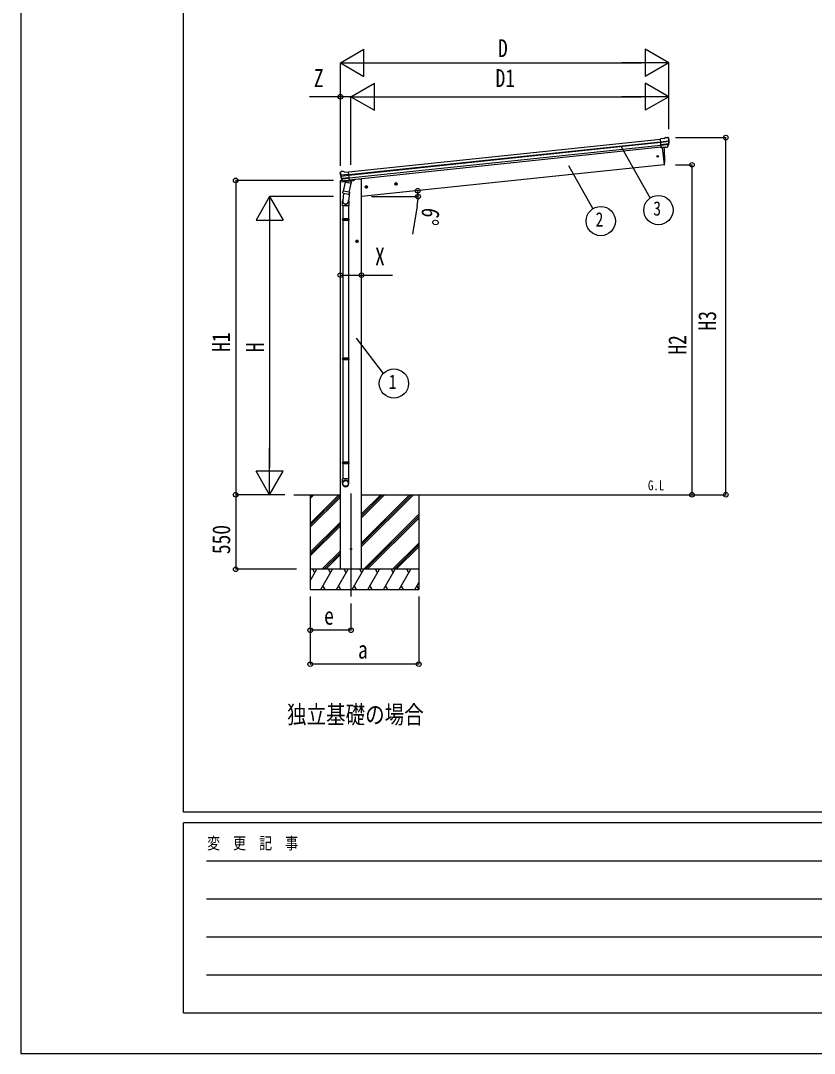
# Model space of a CAD drawing. Units: millimetres, scale not verified. Extents: x -16820 to 16820, y -11880 to 11880.
# Drawn here: x -16820 to -10968, y -11880 to -4260 of the extents above; entities that cross this region are included whole.
import ezdxf
from ezdxf.enums import TextEntityAlignment as Align

# ---------------------------------------------------------------- set-up
doc = ezdxf.new("R2010")
doc.units = ezdxf.units.MM
doc.header["$LTSCALE"] = 60
for name, color, linetype in [('0-2_USER1', 3, 'Continuous'), ('0-3_YKK_12', 2, 'Continuous'), ('0-4_YKK_13', 4, 'Continuous'), ('0-5_YKK_A1', 4, 'Continuous'), ('0-6_YKK_D', 6, 'Continuous'), ('0-7_YKK_ZWAK', 7, 'Continuous')]:
    doc.layers.add(name, color=color, linetype=linetype)
doc.styles.add('ＭＳ ゴシック', font='')
doc.styles.get('ＭＳ ゴシック').set_extended_font_data('MS Gothic')

msp = doc.modelspace()

# ---------------------------------------------------------------- linework, layer by layer
at = {"layer": '0-3_YKK_12'}
msp.add_line((-14384.43, -7749.18), (-14384.43, -8508.39), dxfattribs=at)
at = {"layer": '0-4_YKK_13'}
for p, q in [((-12076.54, -5129.93), (-12103.06, -5132.72)), ((-12096.28, -5197.27), (-12103.06, -5132.72)), ((-12100.9, -5153.25), (-12041.17, -5146.97)), ((-12040.69, -5152.84), (-12100.29, -5159.1)), ((-12041.52, -5169.59), (-12098.56, -5175.58)), ((-12042.91, -5174.25), (-12098.09, -5180.05)), ((-12051.47, -5190.83), (-12042.02, -5172.53)), ((-12050.42, -5191.26), (-12040.3, -5173)), ((-12050.22, -5121.13), (-12050.23, -5121.13)), ((-12046.56, -5122.22), (-12046.56, -5122.21)), ((-12046.56, -5122.22), (-12042.24, -5125.71)), ((-12042.24, -5125.71), (-12041.38, -5126.41)), ((-12039.99, -5130.11), (-12040.3, -5128.26)), ((-12052.92, -5192.48), (-12096.3, -5197.04)), ((-12096.28, -5197.27), (-12086.33, -5196.22)), ((-12089.4, -5196.55), (-12076.01, -5323.94)), ((-12086.33, -5196.22), (-12086.06, -5196.29)), ((-12086.06, -5196.29), (-12060.73, -5193.62)), ((-12060.73, -5193.62), (-12060.47, -5193.51)), ((-12060.47, -5193.51), (-12052.78, -5192.7)), ((-12076.01, -5323.94), (-12073.95, -5323.65)), ((-14464.71, -5384.96), (-14464.8, -5383.08)), ((-14463.43, -5380.19), (-14464.12, -5381.05)), ((-14459.93, -5375.87), (-14463.43, -5380.19)), ((-14400.32, -5394.92), (-14460.06, -5401.2)), ((-14459.93, -5375.87), (-14459.93, -5375.87)), ((-14459.31, -5407.04), (-14399.7, -5400.78)), ((-14456.57, -5374.05), (-14456.57, -5374.05)), ((-14429, -5377.18), (-14402.48, -5374.39)), ((-14395.69, -5438.95), (-14402.48, -5374.39)), ((-14464.42, -5443.55), (-14465.32, -5450.38)), ((-14465.32, -5450.38), (-14431.59, -5446.83)), ((-14444.91, -5439.19), (-14461.76, -5440.96)), ((-14441.8, -5442.6), (-14455.49, -5426.85)), ((-14455, -5423.26), (-14397.97, -5417.26)), ((-14440.86, -5441.96), (-14453.9, -5426.03)), ((-14452.68, -5427.53), (-14397.5, -5421.73)), ((-14428.36, -5451.89), (-14441.72, -5517.54)), ((-14431.49, -5442.71), (-14439.19, -5443.52)), ((-14439.09, -5443.28), (-14395.72, -5438.72)), ((-14438.34, -5443.52), (-14436.78, -5443.36)), ((-14436.78, -5443.36), (-14399.24, -5439.41)), ((-14434.99, -5443.82), (-14435.13, -5444.55)), ((-14434.52, -5445.68), (-14409.77, -5455.43)), ((-14431.22, -5442.77), (-14431.49, -5442.71)), ((-14405.89, -5440.11), (-14431.22, -5442.77)), ((-14383.48, -5461.02), (-14428.36, -5451.89)), ((-14426.18, -5448.97), (-14426.84, -5452.19)), ((-14405.38, -5440.44), (-14408.3, -5454.79)), ((-14405.64, -5439.99), (-14405.89, -5440.11)), ((-14395.69, -5438.95), (-14405.64, -5439.99)), ((-14399.24, -5439.41), (-14397.67, -5439.25)), ((-14396.84, -5526.67), (-14383.48, -5461.02)), ((-14395.86, -5437.36), (-14394.93, -5437.55)), ((-14394.93, -5437.55), (-14383.73, -5454.48)), ((-14391.57, -5442.63), (-14362.31, -5439.55)), ((-14383.73, -5454.48), (-14385, -5460.71)), ((-14357.45, -5432), (-14357.87, -5435.23)), ((-14439.31, -5532.83), (-14444.87, -5588.55)), ((-14444.2, -5529.79), (-14441.7, -5517.54)), ((-14443.98, -5531.19), (-14443.98, -5531.19)), ((-14442.65, -5532.15), (-14401.69, -5540.48)), ((-14396.84, -5526.67), (-14441.72, -5517.54)), ((-14396.4, -5524.53), (-14403.05, -5592.28)), ((-14396.85, -5526.67), (-14399.39, -5539.14)), ((-14447.02, -5625.71), (-14447.02, -5591.36)), ((-14401.02, -5625.71), (-14447.02, -5625.71)), ((-14445.02, -5625.71), (-14445.02, -5722.46)), ((-14403.02, -5625.71), (-14403.02, -5722.46)), ((-14401.02, -5591.06), (-14401.02, -5625.71)), ((-14447.02, -5724.46), (-14446.02, -5722.46)), ((-14401.02, -5724.46), (-14447.02, -5724.46)), ((-14401.02, -5732.46), (-14447.02, -5732.46)), ((-14402.02, -5722.46), (-14446.02, -5722.46)), ((-14402.02, -5734.46), (-14446.02, -5734.46)), ((-14445.02, -5734.46), (-14445.02, -6751.14)), ((-14403.02, -5734.46), (-14403.02, -6751.14)), ((-14401.02, -5724.46), (-14402.02, -5722.46)), ((-14401.02, -5732.46), (-14402.02, -5734.46)), ((-14401.02, -5724.46), (-14401.02, -5732.46)), ((-14447.02, -6753.14), (-14446.02, -6751.14)), ((-14401.02, -6753.14), (-14447.02, -6753.14)), ((-14401.02, -6761.14), (-14447.02, -6761.14)), ((-14402.02, -6751.14), (-14446.02, -6751.14)), ((-14402.02, -6763.14), (-14446.02, -6763.14)), ((-14445.02, -6763.14), (-14445.02, -7518.83)), ((-14403.02, -6763.14), (-14403.02, -7518.83)), ((-14401.02, -6753.14), (-14402.02, -6751.14)), ((-14401.02, -6761.14), (-14402.02, -6763.14)), ((-14401.02, -6753.14), (-14401.02, -6761.14)), ((-14447.02, -7520.83), (-14446.02, -7518.83)), ((-14401.02, -7520.83), (-14447.02, -7520.83)), ((-14401.02, -7528.83), (-14447.02, -7528.83)), ((-14402.02, -7518.83), (-14446.02, -7518.83)), ((-14402.02, -7530.83), (-14446.02, -7530.83)), ((-14445.02, -7530.83), (-14445.02, -7640.83)), ((-14403.02, -7530.83), (-14403.02, -7640.83)), ((-14401.02, -7520.83), (-14402.02, -7518.83)), ((-14401.02, -7528.83), (-14402.02, -7530.83)), ((-14401.02, -7520.83), (-14401.02, -7528.83)), ((-14447.02, -7674.97), (-14447.02, -7640.83)), ((-14401.02, -7640.83), (-14447.02, -7640.83)), ((-14401.02, -7674.97), (-14401.02, -7640.83))]:
    msp.add_line(p, q, dxfattribs=at)
for points in [[(-12076.54, -5129.93), (-12064.94, -5122.96), (-12064.94, -5122.96)], [(-12063.71, -5122.55), (-12063.71, -5122.55), (-12050.23, -5121.13)], [(-14443.08, -5372.63), (-14443.08, -5372.63), (-14456.57, -5374.05)], [(-14429, -5377.18), (-14441.79, -5372.78), (-14441.79, -5372.78)], [(-14447.02, -5724.46), (-14447.02, -5732.46), (-14446.02, -5734.46)], [(-14447.02, -6753.14), (-14447.02, -6761.14), (-14446.02, -6763.14)], [(-14447.02, -7520.83), (-14447.02, -7528.83), (-14446.02, -7530.83)]]:
    msp.add_lwpolyline(points, dxfattribs=at)
for centre, radius in [((-12122.8, -5261.39), 6.5), ((-14384.43, -8158.39), 4.5)]:
    msp.add_circle(centre, radius, dxfattribs=at)
for centre, radius, start, end in [((-12063.4, -5125.53), 3, 96.02369, 120.97631), ((-12049.7, -5126.1), 5, 51.04426, 95.95574), ((-12233.55, -5151.76), 192.44, 1.4271, 6.57578), ((-12044.69, -5171.15), 3, 332.69111, 354.20009), ((-12240.88, -5151.22), 200.2, 354.20009, 359.53883), ((-11995.89, -5144.85), 45.32, 182.67122, 185.64518), ((-12040.5, -5154.17), 1.35, 95.1605, 97.91927), ((-12037.89, -5152.62), 2.74, 179.02151, 184.43412), ((-12042.92, -5171.54), 3, 331, 354.13916), ((-12240.88, -5151.22), 202, 354.13916, 6), ((-12971.6, -5283.72), 900.99, 357.6414, 5.6433), ((-12053.04, -5189.81), 2.99, 285.2717, 331.00739), ((-12074.37, -5320.68), 3, 278, 357.63919), ((-14263.82, -5363.84), 202, 186, 197.86084), ((-14270.89, -5365.89), 192.44, 185.42422, 190.5729), ((-14504.78, -5408.55), 45.32, 6.35482, 9.32878), ((-14456.04, -5379.02), 5, 96.04426, 140.95574), ((-14462.08, -5407.41), 2.74, 7.56588, 12.97849), ((-14459.21, -5408.39), 1.35, 94.08073, 96.8395), ((-14263.82, -5363.84), 200.2, 192.46117, 197.79991), ((-14442.77, -5375.61), 3, 71.02369, 95.97631), ((-14461.45, -5443.94), 3, 96, 172.5), ((-14453.23, -5424.88), 3, 197.86084, 221), ((-14451.58, -5424.13), 3, 197.79991, 219.30889), ((-14439.54, -5440.64), 2.99, 220.99261, 266.7283), ((-14438.39, -5443.03), 0.5, 240.73754, 276), ((-14435.48, -5443.72), 0.5, 348.5, 96), ((-14434.15, -5444.75), 1, 168.5, 248.5), ((-14409.29, -5454.52), 1.03, 242.53897, 344.46569), ((-14404.79, -5440.6), 0.604, 93.09842, 164.70595), ((-14397.73, -5438.75), 0.5, 276, 311.26246), ((-14362.83, -5434.58), 5, 276, 352.5), ((-14442.29, -5530.21), 1.95, 167.54017, 209.97766), ((-14442.25, -5530.19), 2, 209.90962, 258.5), ((-14401.29, -5538.52), 2, 258.5, 341.96843), ((-14417.02, -5591.36), 30, 177.45142, 180)]:
    msp.add_arc(centre, radius, start, end, dxfattribs=at)
for centre, major_axis, ratio, start_param, end_param in [((-12042.25, -5129.71), (-0.87, 5.91), 0.020485, 0.671432, 1.5691306), ((-12047.64, -5125.2), (5.88, -1.31), 0.24881, 0.460585, 0.4641038), ((-12043.27, -5128.74), (-2.34, 1.9), 0.995767, 3.9859716, 4.712389), ((-12238.58, -5173.17), (-20.92, 199.05), 0.994373, 4.7113789, 4.7277536), ((-12053.24, -5189.51), (-0.11, 3), 0.642905, 3.2459383, 4.203928), ((-12053.1, -5189.71), (1.66, -2.51), 0.997631, 5.8041905, 5.8929484), ((-12053.17, -5189.6), (3.53, -2.11), 0.650902, 5.2561448, 5.3289554), ((-12050.8, -5189.25), (1.08, 3.13), 0.040856, 2.1135035, 2.1416249), ((-14461.79, -5382.94), (1.9, 2.34), 0.995767, 1.5707963, 2.2972137), ((-14458.25, -5378.56), (-5.48, -2.51), 0.24881, 5.8190815, 5.8226003), ((-14462.58, -5384.1), (-0.38, 5.97), 0.020485, 4.7140547, 5.6117533), ((-14261.51, -5385.79), (-20.92, 199.05), 0.994373, 1.5554317, 1.5718064), ((-14441.84, -5440.56), (-1.71, 2.84), 0.040856, 4.1415604, 4.1696818), ((-14439.41, -5440.3), (-0.51, 2.96), 0.642905, 2.0792573, 3.037247), ((-14439.45, -5440.41), (-3.02, -2.79), 0.650902, 0.9542299, 1.0270405), ((-14439.49, -5440.53), (-1.1, -2.8), 0.997631, 0.3902369, 0.4789948), ((-14424.02, -5591.06), (23, 0), 0.996195, 2.621936, 6.6074797), ((-14424.02, -5591.06), (21, 0), 0.996195, 3.0215498, 6.2247991), ((-14424.02, -7673.23), (-23, 0), 0.996195, 3.1415927, 6.2831853), ((-14424.02, -7674.97), (-23, 0), 0.996195, 3.1415927, 6.2831853), ((-14424.02, -7674.97), (0, -23.43), 0.981806, 4.712389, 7.8539816)]:
    msp.add_ellipse(centre, major_axis=major_axis, ratio=ratio, start_param=start_param, end_param=end_param, dxfattribs=at)
msp.add_ellipse((-14424.02, -7674.97), major_axis=(21, 0), ratio=0.996195, dxfattribs=at)
at = {"layer": '0-5_YKK_A1'}
for p, q in [((-14402.27, -5376.39), (-12102.85, -5134.71)), ((-14400.28, -5395.28), (-12100.87, -5153.6)), ((-14399.85, -5399.46), (-12100.43, -5157.78)), ((-14397.76, -5419.32), (-12098.34, -5177.64)), ((-12096.58, -5194.38), (-14396, -5436.06)), ((-12089.4, -5196.55), (-12076.01, -5323.94)), ((-12076.01, -5323.94), (-14306.68, -5558.39)), ((-14462.18, -8308.39), (-14462.18, -5450.05)), ((-14260.51, -5486.17), (-14280.41, -5488.26)), ((-14271.24, -5479.75), (-14277.32, -5484.16)), ((-14277.32, -5484.16), (-14276.53, -5491.63)), ((-14269.41, -5497.16), (-14271.51, -5477.27)), ((-14264.39, -5482.8), (-14271.24, -5479.75)), ((-14041.72, -5463.17), (-14061.61, -5465.26)), ((-14052.45, -5456.75), (-14058.52, -5461.16)), ((-14058.52, -5461.16), (-14057.74, -5468.63)), ((-14057.74, -5468.63), (-14050.88, -5471.68)), ((-14050.62, -5474.16), (-14052.71, -5454.27)), ((-14045.59, -5459.81), (-14052.45, -5456.75)), ((-14276.53, -5491.63), (-14269.68, -5494.68)), ((-14330.68, -5887.94), (-14350.68, -5887.94)), ((-14340.68, -5880.43), (-14347.18, -5884.19)), ((-14347.18, -5884.19), (-14347.18, -5891.69)), ((-14347.18, -5891.69), (-14340.68, -5895.45)), ((-14340.68, -5897.94), (-14340.68, -5877.94)), ((-14334.18, -5884.19), (-14340.68, -5880.43)), ((-14806.28, -7758.39), (-14462.18, -7758.39)), ((-14684.43, -7758.39), (-14684.43, -8458.39)), ((-14684.43, -7969.62), (-14473.2, -7758.39)), ((-14684.43, -7785.77), (-14657.04, -7758.39)), ((-14684.43, -7771.63), (-14671.19, -7758.39)), ((-14684.43, -7983.76), (-14462.18, -7761.51)), ((-14306.68, -7758.39), (-11990.13, -7758.39)), ((-14306.68, -8140.65), (-13924.41, -7758.39)), ((-14306.68, -8112.37), (-13952.7, -7758.39)), ((-14306.68, -8126.51), (-13938.55, -7758.39)), ((-14306.68, -7928.52), (-14136.54, -7758.39)), ((-14306.68, -7914.38), (-14150.69, -7758.39)), ((-14306.68, -7900.23), (-14164.83, -7758.39)), ((-13884.43, -7758.39), (-13884.43, -8458.39)), ((-14684.43, -7997.9), (-14462.18, -7775.65)), ((-14290.57, -8308.39), (-13884.43, -7902.25)), ((-14276.43, -8308.39), (-13884.43, -7916.39)), ((-14684.43, -8181.75), (-14462.18, -7959.5)), ((-14684.43, -8195.89), (-14462.18, -7973.64)), ((-14684.43, -8210.03), (-14462.18, -7987.78)), ((-14262.28, -8308.39), (-13884.43, -7930.53)), ((-14078.43, -8308.39), (-13884.43, -8114.38)), ((-14064.29, -8308.39), (-13884.43, -8128.52)), ((-14050.15, -8308.39), (-13884.43, -8142.67)), ((-14598.93, -8308.39), (-14462.18, -8171.63)), ((-14584.79, -8308.39), (-14462.18, -8185.77)), ((-14570.65, -8308.39), (-14462.18, -8199.92)), ((-13884.43, -8308.39), (-14684.43, -8308.39)), ((-14684.43, -8392.22), (-14636.02, -8308.39)), ((-14651.03, -8334.37), (-14666.03, -8308.39)), ((-14607.16, -8458.39), (-14520.56, -8308.39)), ((-14535.56, -8334.37), (-14550.56, -8308.39)), ((-14491.69, -8458.39), (-14405.09, -8308.39)), ((-14420.09, -8334.37), (-14435.09, -8308.39)), ((-14376.22, -8458.39), (-14289.62, -8308.39)), ((-14304.62, -8334.37), (-14319.62, -8308.39)), ((-14260.75, -8458.39), (-14174.15, -8308.39)), ((-14189.15, -8334.37), (-14204.15, -8308.39)), ((-14145.28, -8458.39), (-14058.68, -8308.39)), ((-14088.68, -8308.39), (-14073.68, -8334.37)), ((-14029.81, -8458.39), (-13943.21, -8308.39)), ((-13958.21, -8334.37), (-13973.21, -8308.39)), ((-14592.16, -8432.41), (-14577.16, -8458.39)), ((-14476.69, -8432.41), (-14461.69, -8458.39)), ((-14361.22, -8432.41), (-14346.22, -8458.39)), ((-14245.75, -8432.41), (-14230.75, -8458.39)), ((-14130.28, -8432.41), (-14115.28, -8458.39)), ((-14014.81, -8432.41), (-13999.81, -8458.39)), ((-13914.34, -8458.39), (-13884.43, -8406.58)), ((-13899.34, -8432.41), (-13884.43, -8458.24)), ((-14684.43, -8458.39), (-13884.43, -8458.39))]:
    msp.add_line(p, q, dxfattribs=at)
for points in [[(-14306.68, -8308.39), (-14306.68, -5429.39), (-14326.68, -5429.39), (-14357.53, -5432.63)], [(-14269.68, -5494.68), (-14263.6, -5490.27), (-14264.39, -5482.8)], [(-14050.88, -5471.68), (-14044.81, -5467.27), (-14045.59, -5459.81)], [(-14340.68, -5895.45), (-14334.18, -5891.69), (-14334.18, -5884.19)]]:
    msp.add_lwpolyline(points, dxfattribs=at)
for centre, radius in [((-14270.46, -5487.21), 8.5), ((-14270.46, -5487.21), 7.7), ((-14270.46, -5487.21), 6.5), ((-14051.67, -5464.22), 8.5), ((-14051.67, -5464.22), 7.7), ((-14051.67, -5464.22), 6.5), ((-14340.68, -5887.94), 8.5), ((-14340.68, -5887.94), 7.7), ((-14340.68, -5887.94), 6.5)]:
    msp.add_circle(centre, radius, dxfattribs=at)
at = {"layer": '0-6_YKK_D'}
for p, q in [((-14462.68, -4571.51), (-14289.47, -4471.51)), ((-14289.47, -4671.51), (-14289.47, -4471.51)), ((-12040.96, -4571.51), (-12214.17, -4471.51)), ((-12214.17, -4471.51), (-12214.17, -4671.51)), ((-14462.68, -5322.46), (-14462.68, -4570.51)), ((-14462.68, -4571.51), (-14289.47, -4671.51)), ((-14462.68, -4571.51), (-14116.27, -4571.51)), ((-14262.68, -4571.51), (-12240.96, -4571.51)), ((-12040.96, -4571.51), (-12387.37, -4571.51)), ((-12040.96, -4571.51), (-12214.17, -4671.51)), ((-12040.96, -5060.29), (-12040.96, -4570.51)), ((-14384.43, -4821.51), (-14211.22, -4721.51)), ((-14211.22, -4921.51), (-14211.22, -4721.51)), ((-12040.96, -4821.51), (-12214.17, -4721.51)), ((-12214.17, -4721.51), (-12214.17, -4921.51)), ((-14462.18, -5332.41), (-14462.18, -4820.51)), ((-14384.43, -5324.24), (-14384.43, -4820.51)), ((-14384.43, -5324.24), (-14384.43, -4820.51)), ((-14384.43, -4821.51), (-14211.22, -4921.51)), ((-14384.43, -4821.51), (-14038.02, -4821.51)), ((-14184.43, -4821.51), (-12240.96, -4821.51)), ((-12040.96, -4821.51), (-12387.37, -4821.51)), ((-12040.96, -4821.51), (-12214.17, -4921.51)), ((-12040.96, -5059.29), (-12040.96, -4820.51)), ((-11990.13, -5123.11), (-11618.93, -5123.11)), ((-11619.93, -7758.39), (-11619.93, -5123.11)), ((-12393.98, -5185.3), (-12178.84, -5569.38)), ((-12779.19, -5329.54), (-12601.99, -5649.14)), ((-11990.13, -5323.94), (-11868.93, -5323.94)), ((-11869.93, -5323.94), (-11869.93, -7758.39)), ((-14512.68, -5438.9), (-15235.43, -5438.9)), ((-15234.43, -5438.9), (-15234.43, -7758.39)), ((-14984.43, -5558.39), (-15084.43, -5731.59)), ((-14512.68, -5558.39), (-14985.43, -5558.39)), ((-14984.43, -5558.39), (-14884.43, -5731.59)), ((-14984.43, -5558.39), (-14984.43, -5904.8)), ((-14232.31, -5558.39), (-13888.72, -5558.39)), ((-13895.26, -5626.16), (-13929.92, -5836.53)), ((-15084.43, -5731.59), (-14884.43, -5731.59)), ((-14984.43, -5758.39), (-14984.43, -7558.39)), ((-14345.59, -6601.85), (-14145.91, -6863.28)), ((-14984.43, -7758.39), (-14984.43, -7411.98)), ((-14984.43, -7758.39), (-15084.43, -7585.18)), ((-14884.43, -7585.18), (-15084.43, -7585.18)), ((-14984.43, -7758.39), (-14884.43, -7585.18)), ((-14871.73, -7758.39), (-15235.43, -7758.39)), ((-14871.73, -7758.39), (-15235.43, -7758.39)), ((-15234.43, -7758.39), (-15234.43, -8308.39)), ((-14871.73, -7758.39), (-14985.43, -7758.39)), ((-11989.13, -7758.39), (-11868.93, -7758.39)), ((-11989.13, -7758.39), (-11618.93, -7758.39)), ((-14785.68, -8308.39), (-15235.43, -8308.39)), ((-14684.43, -8508.39), (-14684.43, -9009.39)), ((-14684.43, -8508.39), (-14684.43, -8759.39)), ((-13884.43, -8508.39), (-13884.43, -9009.39)), ((-14384.43, -8559.77), (-14384.43, -8759.39)), ((-14384.43, -8758.39), (-14684.43, -8758.39)), ((-13884.43, -9008.39), (-14684.43, -9008.39))]:
    msp.add_line(p, q, dxfattribs=at)
for points in [[(-14384.43, -4821.51), (-14462.18, -4821.51), (-14690.18, -4821.51)], [(-14462.18, -6137.94), (-14306.68, -6137.94), (-14078.68, -6137.94)]]:
    msp.add_lwpolyline(points, dxfattribs=at)
for centre, radius in [((-14462.18, -4821.51), 17), ((-11619.93, -5123.11), 17), ((-11869.93, -5323.94), 17), ((-15234.43, -5438.9), 17), ((-13892, -5514.8), 17), ((-13889.72, -5558.39), 17), ((-12117.16, -5658.03), 108), ((-12542.23, -5739.1), 108), ((-14462.18, -6137.94), 17), ((-14306.68, -6137.94), 17), ((-14067.4, -6937.45), 108), ((-15234.43, -7758.39), 17), ((-15234.43, -7758.39), 17), ((-11869.93, -7758.39), 17), ((-11619.93, -7758.39), 17), ((-15234.43, -8308.39), 17), ((-14684.43, -8758.39), 17), ((-14384.43, -8758.39), 17), ((-14684.43, -9008.39), 17), ((-13884.43, -9008.39), 17)]:
    msp.add_circle(centre, radius, dxfattribs=at)
for start, end in [(350.64546, 360), (360, 6)]:
    msp.add_arc((-14306.68, -5558.39), 416.96, start, end, dxfattribs=at)
at = {"layer": '0-7_YKK_ZWAK'}
for p, q in [((-15619.92, -10100), (-15619.92, 11100)), ((15580.08, -10100), (-15619.92, -10100)), ((-5219.92, -10180), (-15619.92, -10180)), ((-15619.92, -11580), (-15619.92, -10180)), ((-15449.92, -10460), (-5419.92, -10460)), ((-15449.92, -10740), (-5419.92, -10740)), ((-15449.92, -11020), (-5419.92, -11020)), ((-15449.92, -11300), (-5419.92, -11300)), ((-15619.92, -11580), (-5219.92, -11580))]:
    msp.add_line(p, q, dxfattribs=at)
msp.add_lwpolyline([(-16820, -11880), (16820, -11880), (16820, 11880), (-16820, 11880)], close=True, dxfattribs=at)

# ---------------------------------------------------------------- texts
at = {"layer": '0-2_USER1', "style": 'ＭＳ ゴシック', "width": 0.8}
for s, height, p in [('G.L', 73.31, (-12194.46, -7747.79)), ('独立基礎の場合', 132, (-14856.09, -9486.14))]:
    msp.add_text(s, height=height, dxfattribs=at).set_placement(p, align=Align.BOTTOM_LEFT)
at = {"layer": '0-6_YKK_D', "style": 'ＭＳ ゴシック', "width": 0.8}
for s, height, p in [('D', 132, (-13299.82, -4568.84)), ('Z', 132, (-14658.18, -4789.51)), ('D1', 132, (-13318.29, -4789.51)), ('3', 105.6, (-12155.56, -5730.03)), ('2', 105.6, (-12580.63, -5811.1)), ('X', 132, (-14206.68, -6105.94)), ('1', 105.6, (-14105.8, -7009.45)), ('e', 132, (-14582.43, -8756.72)), ('a', 132, (-14332.43, -9006.72))]:
    msp.add_text(s, height=height, dxfattribs=at).set_placement(p, align=Align.BOTTOM_LEFT)
for s, rotation, p in [('6°', 260.645, (-13894.44, -5627.31)), ('H3', 90, (-11651.93, -6546.35)), ('H1', 90, (-15237.09, -6704.25)), ('H2', 90, (-11872.6, -6724.26)), ('H', 90, (-14987.09, -6706.39)), ('550', 90, (-15235.43, -8196.59))]:
    msp.add_text(s, height=132, rotation=rotation, dxfattribs=at).set_placement(p, align=Align.BOTTOM_LEFT)
at = {"layer": '0-7_YKK_ZWAK', "style": 'ＭＳ ゴシック', "width": 0.8}
msp.add_text('変  更  記  事', height=87.98, dxfattribs=at).set_placement((-15445.24, -10400), align=Align.BOTTOM_LEFT)

doc.saveas('drawing.dxf')
